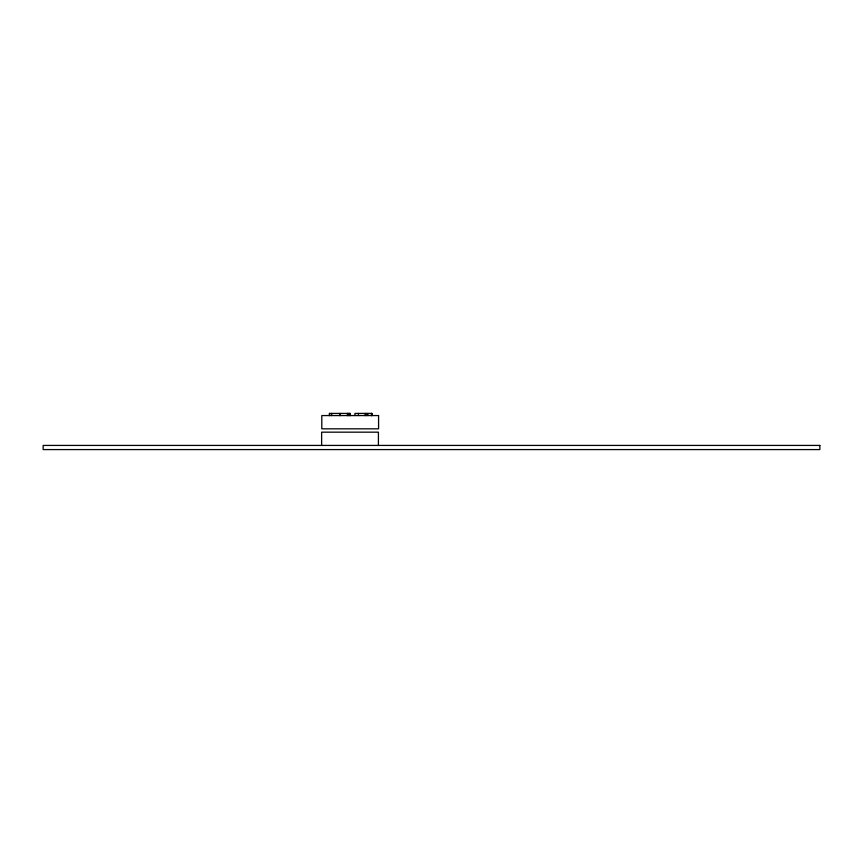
<?xml version="1.0" encoding="UTF-8"?>
<svg xmlns="http://www.w3.org/2000/svg" width="863" height="863" viewBox="0 0 863 863"><rect width="100%" height="100%" fill="white"/><g stroke="black" fill="none" stroke-linecap="round" stroke-linejoin="round"><path stroke-width="1.29" d="M339.946 413.42L350.227 413.42L350.227 415.567M378.415 445.427L378.415 432.169L321.629 432.169L321.629 445.427M372.061 415.567L372.061 413.42L354.941 413.42L354.941 415.567M371.565 413.42L371.565 415.567M371.543 413.42L371.543 415.567M367.843 413.42L367.843 415.567M366.139 413.42L366.139 415.567M365.103 413.42L365.103 415.567M358.415 413.42L358.415 415.567M350.076 413.42L350.076 415.567M349.364 413.42L349.364 415.567M348.134 413.42L348.134 415.567M347.972 413.42L347.972 415.567M347.368 413.42L347.368 415.567M340.108 413.42L340.108 415.567M339.698 415.567L339.698 413.42L329.418 413.42L329.418 415.567M331.694 413.42L331.694 415.567M329.569 413.42L329.569 415.567M378.577 415.567L321.791 415.567L321.791 428.825L378.577 428.825L378.577 415.567M819.85 445.427L43.15 445.427L43.15 449.58L819.85 449.58L819.85 445.427"/></g></svg>
